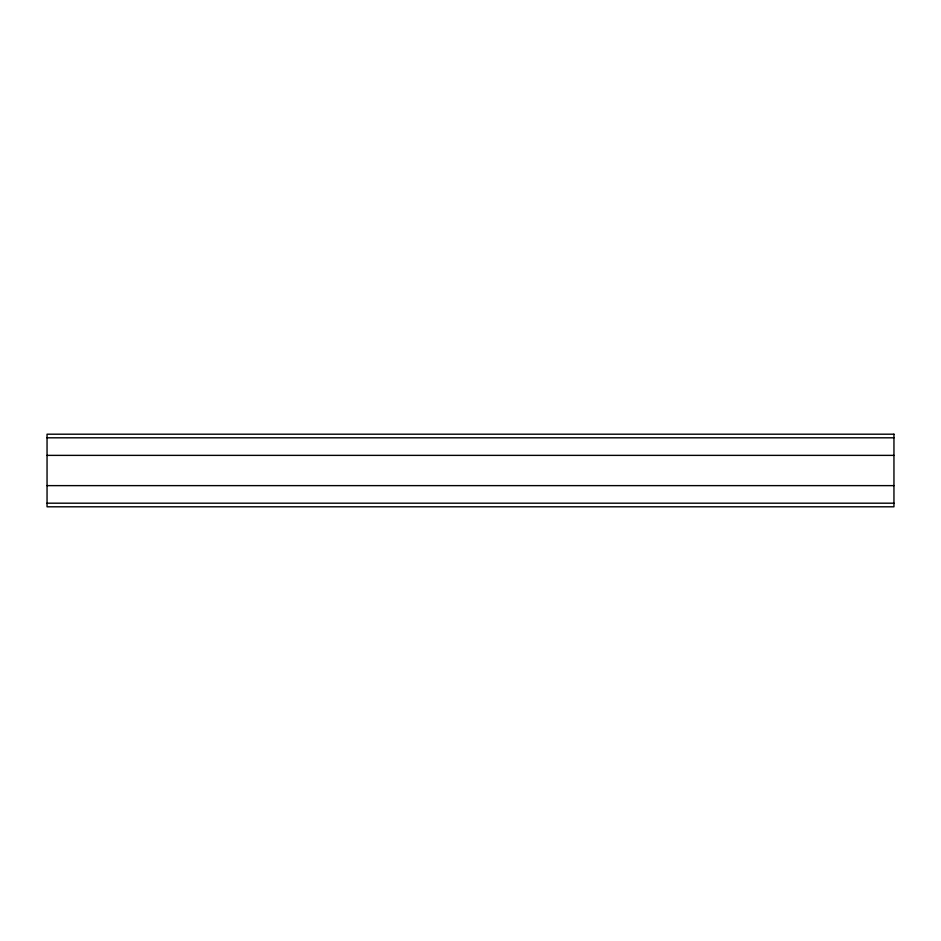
<?xml version="1.0" encoding="UTF-8"?>
<svg xmlns="http://www.w3.org/2000/svg" width="941" height="941" viewBox="0 0 941 941"><rect width="100%" height="100%" fill="white"/><g stroke="black" fill="none" stroke-linecap="round" stroke-linejoin="round"><path stroke-width="1.41" d="M47.05 437.812L893.95 437.812M47.05 455.373L893.95 455.373M47.05 485.627L893.95 485.627M47.05 503.188L893.95 503.188M893.95 434.201L47.05 434.201L47.05 506.799L893.95 506.799L893.95 434.201"/></g></svg>
